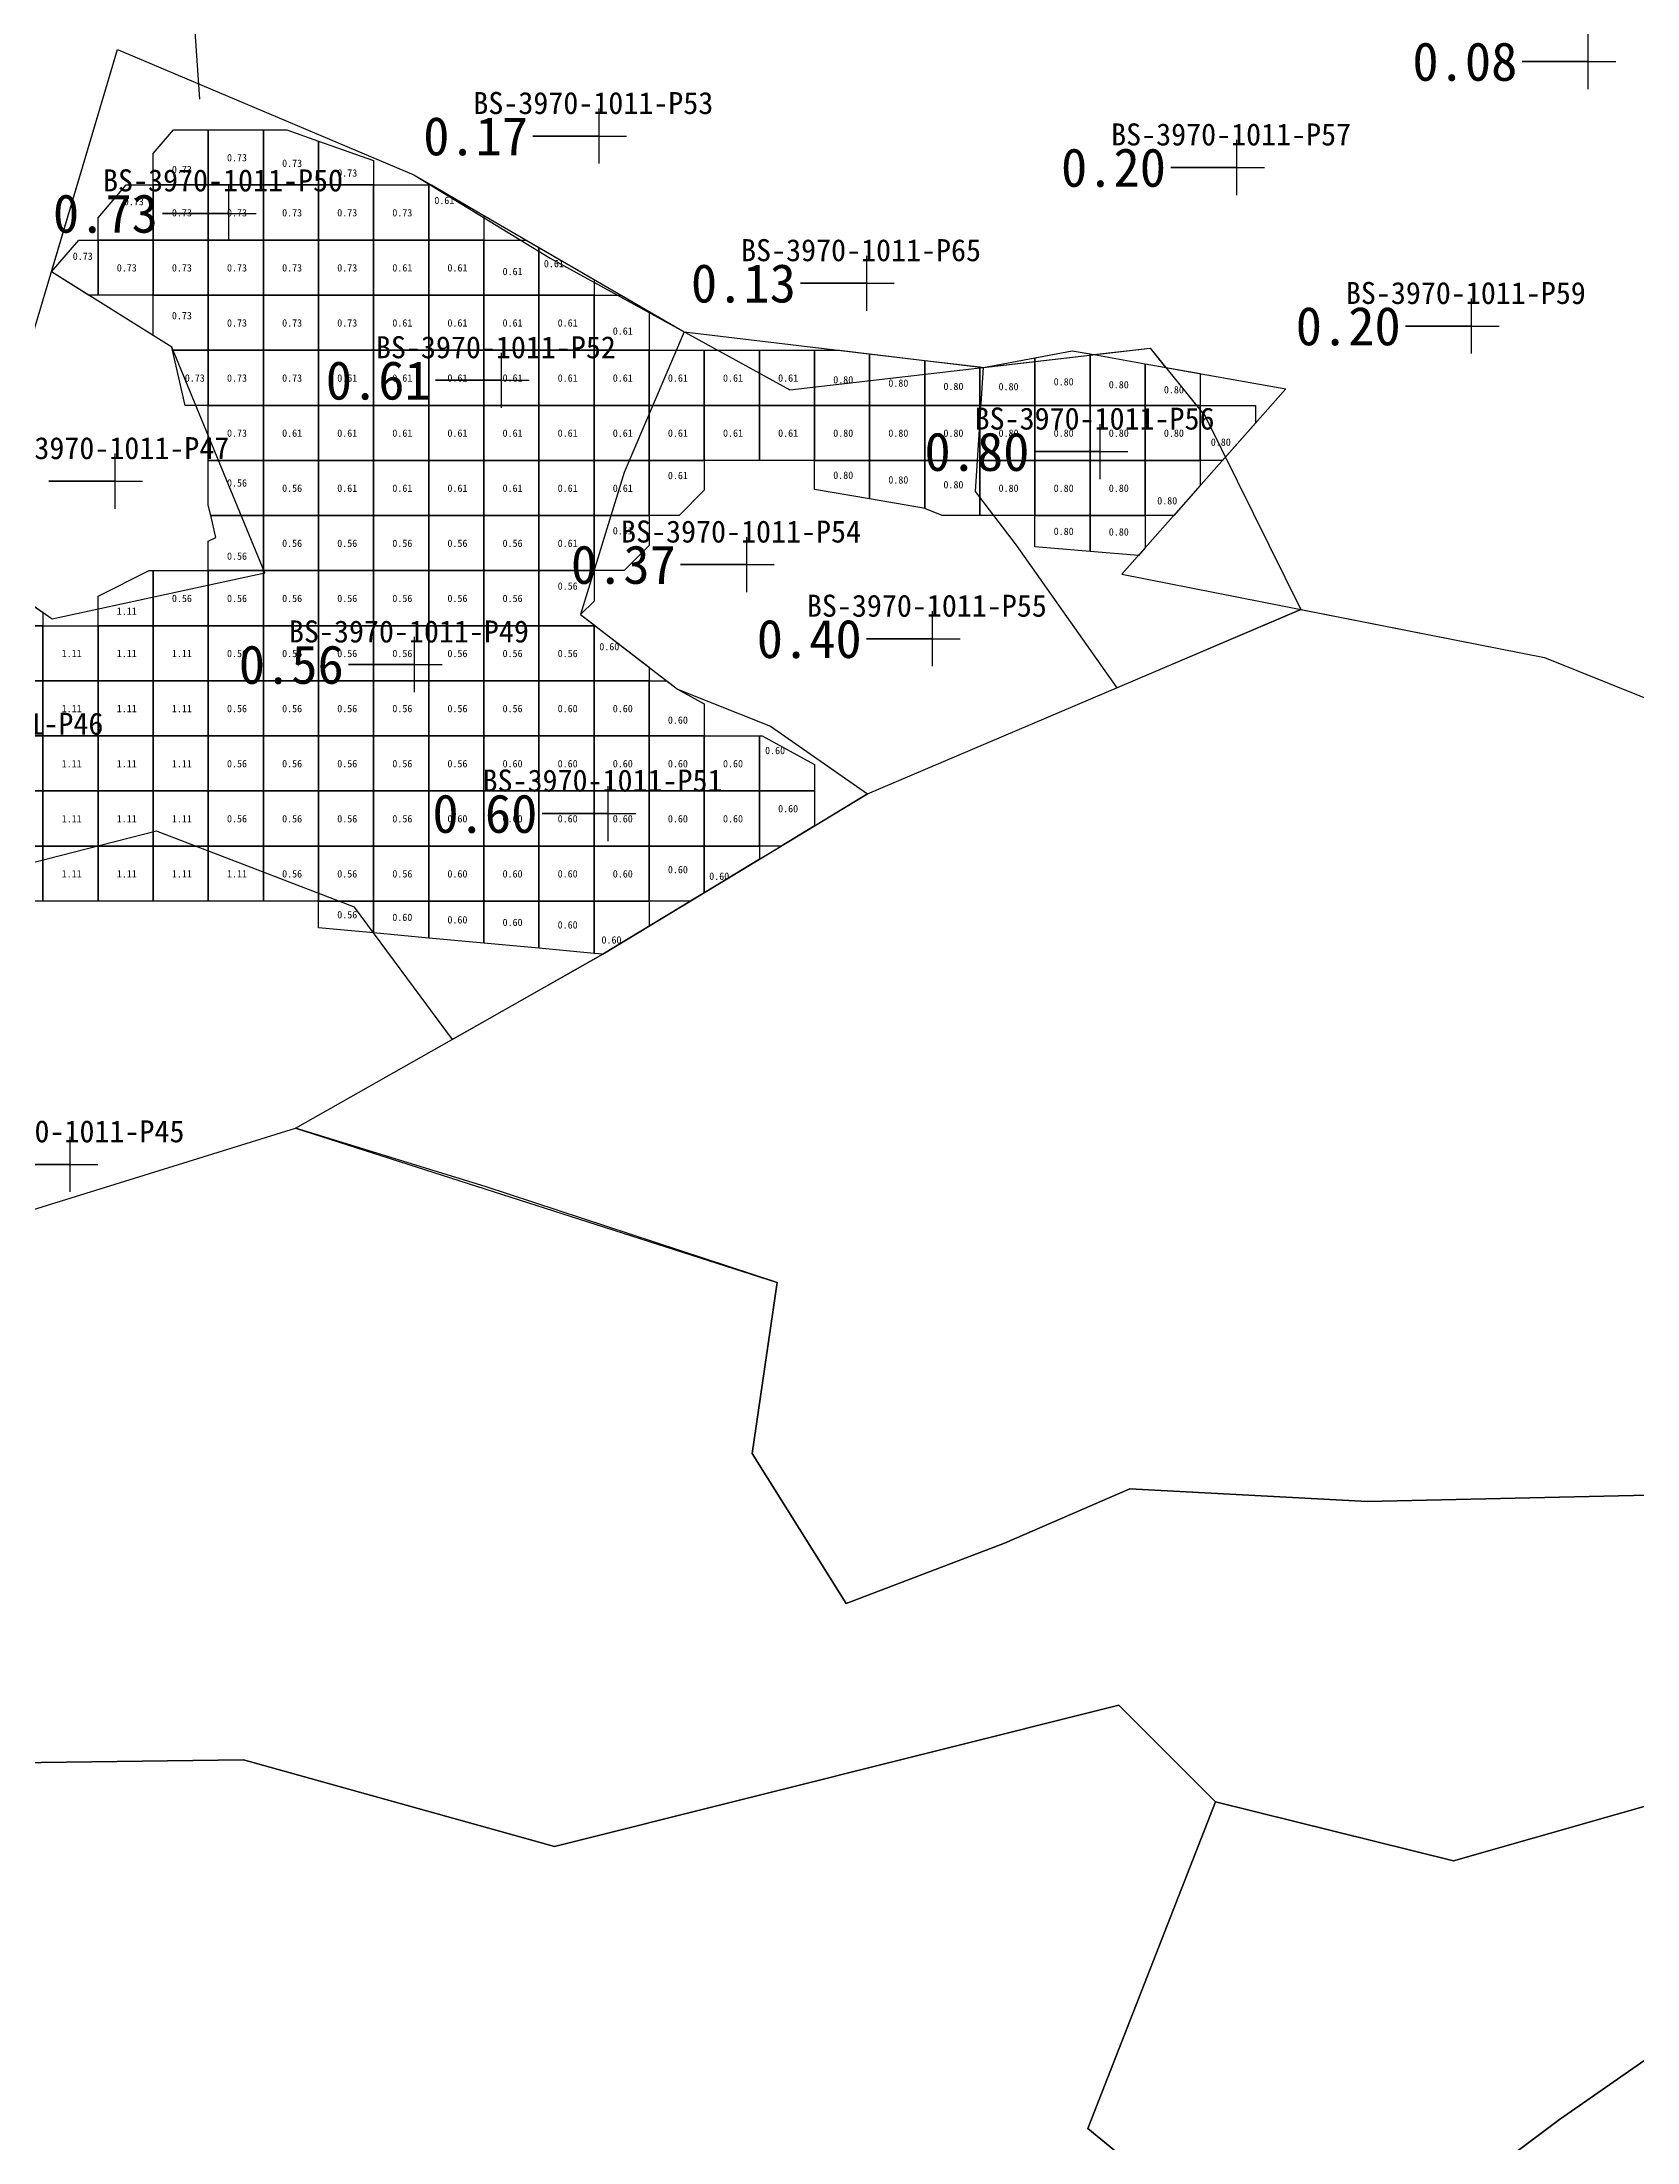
# Model space of a CAD drawing. Header units: metres. Extents: x 469759 to 470079, y 4349683 to 4349873.
# Drawn here: x 469832.7 to 469861.64, y 4349759.47 to 4349797.59 of the extents above; entities that cross this region are included whole.
import ezdxf

# ---------------------------------------------------------------- set-up
doc = ezdxf.new("R2010")
doc.units = ezdxf.units.M
for name, color, linetype in [('0.500-1.000', 4, 'Continuous'), ('1.000-1.500', 5, 'Continuous'), ('点', 7, 'Continuous'), ('爆区方格网', 7, 'Continuous'), ('综合图_历史矿块', 7, 'Continuous'), ('钻孔', 7, 'Continuous')]:
    doc.layers.add(name, color=color, linetype=linetype)
doc.styles.add('CN_TTF', font='simsunb.ttf')

msp = doc.modelspace()

# ---------------------------------------------------------------- linework, layer by layer
at = {"color": 7}
msp.add_line((469835.568, 4349796.553), (469834.024, 4349819.087), dxfattribs=at)
at = {"layer": '0.500-1.000', "color": 4, "lineweight": 30}
msp.add_lwpolyline([(469832.169, 4349791.043), (469834.07, 4349797.454), (469839.447, 4349795.183), (469839.45, 4349795.182), (469844.355, 4349792.332), (469849.785, 4349791.685), (469851.394, 4349791.987), (469851.786, 4349791.917), (469852.808, 4349792.036), (469853.092, 4349791.685), (469855.273, 4349791.296), (469852.298, 4349787.934), (469859.965, 4349786.419), (469865.187, 4349784.317), (469869.485, 4349784.222), (469872.956, 4349784.858), (469874.58, 4349781.706), (469870.408, 4349779.03), (469874.262, 4349774.922), (469876.69, 4349772.16), (469871.78, 4349768.615), (469885.683, 4349759.656)], dxfattribs=at)
at = {"layer": '1.000-1.500', "color": 5, "lineweight": 30}
msp.add_lwpolyline([(469832.169, 4349791.043), (469834.07, 4349797.454), (469839.45, 4349795.182), (469841.926, 4349793.667), (469846.275, 4349791.277), (469852.808, 4349792.036), (469853.806, 4349790.8), (469855.547, 4349787.292), (469859.965, 4349786.419), (469865.187, 4349784.317), (469869.485, 4349784.222), (469872.956, 4349784.858), (469874.58, 4349781.706), (469870.408, 4349779.03), (469874.262, 4349774.922), (469876.69, 4349772.16), (469871.78, 4349768.615), (469885.683, 4349759.656)], dxfattribs=at)
at = {"layer": '点', "color": 138, "true_color": 0x004c4c}
for p, q in [((469860.759, 4349796.738), (469860.759, 4349797.738)), ((469860.259, 4349797.238), (469861.259, 4349797.238)), ((469842.81, 4349795.384), (469842.81, 4349796.384)), ((469842.31, 4349795.884), (469843.31, 4349795.884)), ((469854.383, 4349794.814), (469854.383, 4349795.814)), ((469853.883, 4349795.314), (469854.883, 4349795.314)), ((469836.091, 4349793.98), (469836.091, 4349794.98)), ((469835.591, 4349794.48), (469836.591, 4349794.48)), ((469847.668, 4349792.713), (469847.668, 4349793.713)), ((469847.168, 4349793.213), (469848.168, 4349793.213)), ((469858.642, 4349791.936), (469858.642, 4349792.936)), ((469858.142, 4349792.436), (469859.142, 4349792.436)), ((469841.042, 4349790.951), (469841.042, 4349791.951)), ((469840.542, 4349791.451), (469841.542, 4349791.451)), ((469851.905, 4349789.656), (469851.905, 4349790.656)), ((469834.028, 4349789.12), (469834.028, 4349790.12)), ((469851.405, 4349790.156), (469852.405, 4349790.156)), ((469833.528, 4349789.62), (469834.528, 4349789.62)), ((469845.49, 4349787.606), (469845.49, 4349788.606)), ((469844.99, 4349788.106), (469845.99, 4349788.106)), ((469848.862, 4349786.259), (469848.862, 4349787.259)), ((469839.464, 4349785.792), (469839.464, 4349786.792)), ((469848.362, 4349786.759), (469849.362, 4349786.759)), ((469838.964, 4349786.292), (469839.964, 4349786.292)), ((469842.977, 4349783.086), (469842.977, 4349784.086)), ((469842.477, 4349783.586), (469843.477, 4349783.586)), ((469833.214, 4349776.719), (469833.214, 4349777.719)), ((469832.714, 4349777.219), (469833.714, 4349777.219))]:
    msp.add_line(p, q, dxfattribs=at)
at = {"layer": '爆区方格网', "color": 4}
for points in [[(469835.72, 4349795.996), (469835.72, 4349794.996), (469834.72, 4349794.996), (469834.72, 4349795.565), (469835.09, 4349795.996), (469835.72, 4349795.996)], [(469835.72, 4349794.996), (469835.72, 4349795.996), (469836.72, 4349795.996), (469836.72, 4349794.996), (469835.72, 4349794.996)], [(469837.72, 4349794.996), (469836.72, 4349794.996), (469836.72, 4349795.996), (469837.145, 4349795.996), (469837.72, 4349795.793), (469837.72, 4349794.996)], [(469838.72, 4349794.996), (469837.72, 4349794.996), (469837.72, 4349795.793), (469838.72, 4349795.44), (469838.72, 4349794.996)], [(469834.72, 4349794.996), (469834.72, 4349793.996), (469833.72, 4349793.996), (469833.72, 4349794.402), (469834.23, 4349794.996), (469834.72, 4349794.996)], [(469834.72, 4349793.996), (469834.72, 4349794.996), (469835.72, 4349794.996), (469835.72, 4349793.996), (469834.72, 4349793.996)], [(469835.72, 4349793.996), (469835.72, 4349794.996), (469836.72, 4349794.996), (469836.72, 4349793.996), (469835.72, 4349793.996)], [(469836.72, 4349793.996), (469836.72, 4349794.996), (469837.72, 4349794.996), (469837.72, 4349793.996), (469836.72, 4349793.996)], [(469837.72, 4349793.996), (469837.72, 4349794.996), (469838.72, 4349794.996), (469838.72, 4349793.996), (469837.72, 4349793.996)], [(469838.72, 4349793.996), (469838.72, 4349794.996), (469839.72, 4349794.996), (469839.72, 4349793.996), (469838.72, 4349793.996)], [(469840.72, 4349793.996), (469839.72, 4349793.996), (469839.72, 4349794.996), (469839.77, 4349794.996), (469840.72, 4349794.444), (469840.72, 4349793.996)], [(469833.72, 4349793.996), (469833.72, 4349792.996), (469833.546, 4349792.996), (469832.873, 4349793.417), (469833.371, 4349793.996), (469833.72, 4349793.996)], [(469833.72, 4349792.996), (469833.72, 4349793.996), (469834.72, 4349793.996), (469834.72, 4349792.996), (469833.72, 4349792.996)], [(469834.72, 4349792.996), (469834.72, 4349793.996), (469835.72, 4349793.996), (469835.72, 4349792.996), (469834.72, 4349792.996)], [(469835.72, 4349792.996), (469835.72, 4349793.996), (469836.72, 4349793.996), (469836.72, 4349792.996), (469835.72, 4349792.996)], [(469836.72, 4349792.996), (469836.72, 4349793.996), (469837.72, 4349793.996), (469837.72, 4349792.996), (469836.72, 4349792.996)], [(469837.72, 4349792.996), (469837.72, 4349793.996), (469838.72, 4349793.996), (469838.72, 4349792.996), (469837.72, 4349792.996)], [(469838.72, 4349792.996), (469838.72, 4349793.996), (469839.72, 4349793.996), (469839.72, 4349792.996), (469838.72, 4349792.996)], [(469839.72, 4349792.996), (469839.72, 4349793.996), (469840.72, 4349793.996), (469840.72, 4349792.996), (469839.72, 4349792.996)], [(469841.72, 4349792.996), (469840.72, 4349792.996), (469840.72, 4349793.996), (469841.491, 4349793.996), (469841.72, 4349793.863), (469841.72, 4349792.996)], [(469842.72, 4349792.996), (469841.72, 4349792.996), (469841.72, 4349793.863), (469842.72, 4349793.282), (469842.72, 4349792.996)], [(469834.72, 4349792.996), (469835.72, 4349792.996), (469835.72, 4349791.996), (469835.072, 4349791.996), (469835.06, 4349792.05), (469834.72, 4349792.263), (469834.72, 4349792.996)], [(469835.72, 4349791.996), (469835.72, 4349792.996), (469836.72, 4349792.996), (469836.72, 4349791.996), (469835.72, 4349791.996)], [(469836.72, 4349791.996), (469836.72, 4349792.996), (469837.72, 4349792.996), (469837.72, 4349791.996), (469836.72, 4349791.996)], [(469837.72, 4349791.996), (469837.72, 4349792.996), (469838.72, 4349792.996), (469838.72, 4349791.996), (469837.72, 4349791.996)], [(469838.72, 4349791.996), (469838.72, 4349792.996), (469839.72, 4349792.996), (469839.72, 4349791.996), (469838.72, 4349791.996)], [(469839.72, 4349791.996), (469839.72, 4349792.996), (469840.72, 4349792.996), (469840.72, 4349791.996), (469839.72, 4349791.996)], [(469840.72, 4349791.996), (469840.72, 4349792.996), (469841.72, 4349792.996), (469841.72, 4349791.996), (469840.72, 4349791.996)], [(469841.72, 4349791.996), (469841.72, 4349792.996), (469842.72, 4349792.996), (469842.72, 4349791.996), (469841.72, 4349791.996)], [(469843.72, 4349791.996), (469842.72, 4349791.996), (469842.72, 4349792.996), (469843.212, 4349792.996), (469843.72, 4349792.701), (469843.72, 4349791.996)], [(469835.72, 4349791.996), (469835.72, 4349790.996), (469835.303, 4349790.996), (469835.072, 4349791.996), (469835.72, 4349791.996)], [(469835.72, 4349790.996), (469835.72, 4349791.996), (469836.72, 4349791.996), (469836.72, 4349790.996), (469835.72, 4349790.996)], [(469836.72, 4349790.996), (469836.72, 4349791.996), (469837.72, 4349791.996), (469837.72, 4349790.996), (469836.72, 4349790.996)], [(469837.72, 4349790.996), (469837.72, 4349791.996), (469838.72, 4349791.996), (469838.72, 4349790.996), (469837.72, 4349790.996)], [(469838.72, 4349790.996), (469838.72, 4349791.996), (469839.72, 4349791.996), (469839.72, 4349790.996), (469838.72, 4349790.996)], [(469839.72, 4349790.996), (469839.72, 4349791.996), (469840.72, 4349791.996), (469840.72, 4349790.996), (469839.72, 4349790.996)], [(469840.72, 4349790.996), (469840.72, 4349791.996), (469841.72, 4349791.996), (469841.72, 4349790.996), (469840.72, 4349790.996)], [(469841.72, 4349790.996), (469841.72, 4349791.996), (469842.72, 4349791.996), (469842.72, 4349790.996), (469841.72, 4349790.996)], [(469842.72, 4349790.996), (469842.72, 4349791.996), (469843.72, 4349791.996), (469843.72, 4349790.996), (469842.72, 4349790.996)], [(469843.72, 4349790.996), (469843.72, 4349791.996), (469844.72, 4349791.996), (469844.72, 4349790.996), (469843.72, 4349790.996)], [(469844.72, 4349790.996), (469844.72, 4349791.996), (469845.72, 4349791.996), (469845.72, 4349790.996), (469844.72, 4349790.996)], [(469845.72, 4349790.996), (469845.72, 4349791.996), (469846.72, 4349791.996), (469846.72, 4349790.996), (469845.72, 4349790.996)], [(469847.72, 4349790.996), (469846.72, 4349790.996), (469846.72, 4349791.996), (469847.173, 4349791.996), (469847.72, 4349791.931), (469847.72, 4349790.996)], [(469851.72, 4349790.996), (469850.72, 4349790.996), (469850.72, 4349791.86), (469851.394, 4349791.987), (469851.72, 4349791.929), (469851.72, 4349790.996)], [(469848.72, 4349790.996), (469847.72, 4349790.996), (469847.72, 4349791.931), (469848.72, 4349791.812), (469848.72, 4349790.996)], [(469849.72, 4349790.996), (469848.72, 4349790.996), (469848.72, 4349791.812), (469849.72, 4349791.693), (469849.72, 4349790.996)], [(469850.72, 4349790.996), (469849.72, 4349790.996), (469849.72, 4349791.693), (469849.787, 4349791.685), (469850.72, 4349791.86), (469850.72, 4349790.996)], [(469852.72, 4349790.996), (469851.72, 4349790.996), (469851.72, 4349791.929), (469852.72, 4349791.751), (469852.72, 4349790.996)], [(469853.72, 4349790.996), (469852.72, 4349790.996), (469852.72, 4349791.751), (469853.72, 4349791.573), (469853.72, 4349790.996)], [(469835.72, 4349789.996), (469835.72, 4349790.996), (469836.72, 4349790.996), (469836.72, 4349789.996), (469835.72, 4349789.996)], [(469836.72, 4349789.996), (469836.72, 4349790.996), (469837.72, 4349790.996), (469837.72, 4349789.996), (469836.72, 4349789.996)], [(469837.72, 4349789.996), (469837.72, 4349790.996), (469838.72, 4349790.996), (469838.72, 4349789.996), (469837.72, 4349789.996)], [(469838.72, 4349789.996), (469838.72, 4349790.996), (469839.72, 4349790.996), (469839.72, 4349789.996), (469838.72, 4349789.996)], [(469839.72, 4349789.996), (469839.72, 4349790.996), (469840.72, 4349790.996), (469840.72, 4349789.996), (469839.72, 4349789.996)], [(469840.72, 4349789.996), (469840.72, 4349790.996), (469841.72, 4349790.996), (469841.72, 4349789.996), (469840.72, 4349789.996)], [(469841.72, 4349789.996), (469841.72, 4349790.996), (469842.72, 4349790.996), (469842.72, 4349789.996), (469841.72, 4349789.996)], [(469842.72, 4349789.996), (469842.72, 4349790.996), (469843.72, 4349790.996), (469843.72, 4349789.996), (469842.72, 4349789.996)], [(469843.72, 4349789.996), (469843.72, 4349790.996), (469844.72, 4349790.996), (469844.72, 4349789.996), (469843.72, 4349789.996)], [(469844.72, 4349789.996), (469844.72, 4349790.996), (469845.72, 4349790.996), (469845.72, 4349789.996), (469844.72, 4349789.996)], [(469845.72, 4349789.996), (469845.72, 4349790.996), (469846.72, 4349790.996), (469846.72, 4349789.996), (469845.72, 4349789.996)], [(469846.72, 4349789.996), (469846.72, 4349790.996), (469847.72, 4349790.996), (469847.72, 4349789.996), (469846.72, 4349789.996)], [(469847.72, 4349789.996), (469847.72, 4349790.996), (469848.72, 4349790.996), (469848.72, 4349789.996), (469847.72, 4349789.996)], [(469848.72, 4349789.996), (469848.72, 4349790.996), (469849.72, 4349790.996), (469849.72, 4349789.996), (469848.72, 4349789.996)], [(469849.72, 4349789.996), (469849.72, 4349790.996), (469850.72, 4349790.996), (469850.72, 4349789.996), (469849.72, 4349789.996)], [(469850.72, 4349789.996), (469850.72, 4349790.996), (469851.72, 4349790.996), (469851.72, 4349789.996), (469850.72, 4349789.996)], [(469851.72, 4349789.996), (469851.72, 4349790.996), (469852.72, 4349790.996), (469852.72, 4349789.996), (469851.72, 4349789.996)], [(469852.72, 4349789.996), (469852.72, 4349790.996), (469853.72, 4349790.996), (469853.72, 4349789.996), (469852.72, 4349789.996)], [(469853.72, 4349789.996), (469853.72, 4349790.996), (469854.72, 4349790.996), (469854.72, 4349790.67), (469854.123, 4349789.996), (469853.72, 4349789.996)], [(469835.72, 4349789.996), (469836.72, 4349789.996), (469836.72, 4349788.996), (469835.764, 4349788.996), (469835.72, 4349789.187), (469835.72, 4349789.996)], [(469836.72, 4349788.996), (469836.72, 4349789.996), (469837.72, 4349789.996), (469837.72, 4349788.996), (469836.72, 4349788.996)], [(469837.72, 4349788.996), (469837.72, 4349789.996), (469838.72, 4349789.996), (469838.72, 4349788.996), (469837.72, 4349788.996)], [(469838.72, 4349788.996), (469838.72, 4349789.996), (469839.72, 4349789.996), (469839.72, 4349788.996), (469838.72, 4349788.996)], [(469839.72, 4349788.996), (469839.72, 4349789.996), (469840.72, 4349789.996), (469840.72, 4349788.996), (469839.72, 4349788.996)], [(469840.72, 4349788.996), (469840.72, 4349789.996), (469841.72, 4349789.996), (469841.72, 4349788.996), (469840.72, 4349788.996)], [(469841.72, 4349788.996), (469841.72, 4349789.996), (469842.72, 4349789.996), (469842.72, 4349788.996), (469841.72, 4349788.996)], [(469842.72, 4349788.996), (469842.72, 4349789.996), (469843.72, 4349789.996), (469843.72, 4349788.996), (469842.72, 4349788.996)], [(469843.72, 4349788.996), (469843.72, 4349789.996), (469844.72, 4349789.996), (469844.72, 4349789.457), (469844.262, 4349788.996), (469843.72, 4349788.996)], [(469846.72, 4349789.996), (469847.72, 4349789.996), (469847.72, 4349789.298), (469846.72, 4349789.468), (469846.72, 4349789.996)], [(469847.72, 4349789.996), (469848.72, 4349789.996), (469848.72, 4349789.123), (469848.698, 4349789.131), (469847.72, 4349789.298), (469847.72, 4349789.996)], [(469848.72, 4349789.996), (469849.72, 4349789.996), (469849.72, 4349788.996), (469849.036, 4349788.996), (469848.72, 4349789.123), (469848.72, 4349789.996)], [(469849.72, 4349788.996), (469849.72, 4349789.996), (469850.72, 4349789.996), (469850.72, 4349788.996), (469849.72, 4349788.996)], [(469850.72, 4349788.996), (469850.72, 4349789.996), (469851.72, 4349789.996), (469851.72, 4349788.996), (469850.72, 4349788.996)], [(469851.72, 4349788.996), (469851.72, 4349789.996), (469852.72, 4349789.996), (469852.72, 4349788.996), (469851.72, 4349788.996)], [(469852.72, 4349788.996), (469852.72, 4349789.996), (469853.72, 4349789.996), (469853.72, 4349789.54), (469853.238, 4349788.996), (469852.72, 4349788.996)], [(469836.72, 4349788.996), (469836.72, 4349787.996), (469835.72, 4349787.996), (469835.72, 4349788.53), (469835.855, 4349788.598), (469835.764, 4349788.996), (469836.72, 4349788.996)], [(469836.72, 4349787.996), (469836.72, 4349788.996), (469837.72, 4349788.996), (469837.72, 4349787.996), (469836.72, 4349787.996)], [(469837.72, 4349787.996), (469837.72, 4349788.996), (469838.72, 4349788.996), (469838.72, 4349787.996), (469837.72, 4349787.996)], [(469838.72, 4349787.996), (469838.72, 4349788.996), (469839.72, 4349788.996), (469839.72, 4349787.996), (469838.72, 4349787.996)], [(469839.72, 4349787.996), (469839.72, 4349788.996), (469840.72, 4349788.996), (469840.72, 4349787.996), (469839.72, 4349787.996)], [(469840.72, 4349787.996), (469840.72, 4349788.996), (469841.72, 4349788.996), (469841.72, 4349787.996), (469840.72, 4349787.996)], [(469841.72, 4349787.996), (469841.72, 4349788.996), (469842.72, 4349788.996), (469842.72, 4349787.996), (469841.72, 4349787.996)], [(469842.72, 4349787.996), (469842.72, 4349788.996), (469843.72, 4349788.996), (469843.72, 4349788.45), (469843.269, 4349787.996), (469842.72, 4349787.996)], [(469850.72, 4349788.996), (469851.72, 4349788.996), (469851.72, 4349788.345), (469850.72, 4349788.429), (469850.72, 4349788.996)], [(469851.72, 4349788.996), (469852.72, 4349788.996), (469852.72, 4349788.411), (469852.597, 4349788.271), (469851.72, 4349788.345), (469851.72, 4349788.996)], [(469832.72, 4349786.996), (469831.72, 4349786.996), (469831.72, 4349787.94), (469832.72, 4349787.236), (469832.72, 4349786.996)], [(469834.72, 4349787.996), (469834.72, 4349786.996), (469833.72, 4349786.996), (469833.72, 4349787.534), (469834.647, 4349787.996), (469834.72, 4349787.996)], [(469834.72, 4349786.996), (469834.72, 4349787.996), (469835.72, 4349787.996), (469835.72, 4349786.996), (469834.72, 4349786.996)], [(469835.72, 4349786.996), (469835.72, 4349787.996), (469836.72, 4349787.996), (469836.72, 4349786.996), (469835.72, 4349786.996)], [(469836.72, 4349786.996), (469836.72, 4349787.996), (469837.72, 4349787.996), (469837.72, 4349786.996), (469836.72, 4349786.996)], [(469837.72, 4349786.996), (469837.72, 4349787.996), (469838.72, 4349787.996), (469838.72, 4349786.996), (469837.72, 4349786.996)], [(469838.72, 4349786.996), (469838.72, 4349787.996), (469839.72, 4349787.996), (469839.72, 4349786.996), (469838.72, 4349786.996)], [(469839.72, 4349786.996), (469839.72, 4349787.996), (469840.72, 4349787.996), (469840.72, 4349786.996), (469839.72, 4349786.996)], [(469840.72, 4349786.996), (469840.72, 4349787.996), (469841.72, 4349787.996), (469841.72, 4349786.996), (469840.72, 4349786.996)], [(469842.72, 4349786.996), (469841.72, 4349786.996), (469841.72, 4349787.996), (469842.72, 4349787.996), (469842.72, 4349787.444), (469842.477, 4349787.199), (469842.72, 4349787.012), (469842.72, 4349786.996)], [(469831.72, 4349785.996), (469831.72, 4349786.996), (469832.72, 4349786.996), (469832.72, 4349785.996), (469831.72, 4349785.996)], [(469832.72, 4349785.996), (469832.72, 4349786.996), (469833.72, 4349786.996), (469833.72, 4349785.996), (469832.72, 4349785.996)], [(469833.72, 4349785.996), (469833.72, 4349786.996), (469834.72, 4349786.996), (469834.72, 4349785.996), (469833.72, 4349785.996)], [(469834.72, 4349785.996), (469834.72, 4349786.996), (469835.72, 4349786.996), (469835.72, 4349785.996), (469834.72, 4349785.996)], [(469835.72, 4349785.996), (469835.72, 4349786.996), (469836.72, 4349786.996), (469836.72, 4349785.996), (469835.72, 4349785.996)], [(469836.72, 4349785.996), (469836.72, 4349786.996), (469837.72, 4349786.996), (469837.72, 4349785.996), (469836.72, 4349785.996)], [(469837.72, 4349785.996), (469837.72, 4349786.996), (469838.72, 4349786.996), (469838.72, 4349785.996), (469837.72, 4349785.996)], [(469838.72, 4349785.996), (469838.72, 4349786.996), (469839.72, 4349786.996), (469839.72, 4349785.996), (469838.72, 4349785.996)], [(469839.72, 4349785.996), (469839.72, 4349786.996), (469840.72, 4349786.996), (469840.72, 4349785.996), (469839.72, 4349785.996)], [(469840.72, 4349785.996), (469840.72, 4349786.996), (469841.72, 4349786.996), (469841.72, 4349785.996), (469840.72, 4349785.996)], [(469841.72, 4349785.996), (469841.72, 4349786.996), (469842.72, 4349786.996), (469842.72, 4349785.996), (469841.72, 4349785.996)], [(469843.72, 4349785.996), (469842.72, 4349785.996), (469842.72, 4349786.996), (469842.741, 4349786.996), (469843.72, 4349786.242), (469843.72, 4349785.996)], [(469831.72, 4349784.996), (469831.72, 4349785.996), (469832.72, 4349785.996), (469832.72, 4349784.996), (469831.72, 4349784.996)], [(469832.72, 4349784.996), (469832.72, 4349785.996), (469833.72, 4349785.996), (469833.72, 4349784.996), (469832.72, 4349784.996)], [(469833.72, 4349784.996), (469833.72, 4349785.996), (469834.72, 4349785.996), (469834.72, 4349784.996), (469833.72, 4349784.996)], [(469834.72, 4349784.996), (469834.72, 4349785.996), (469835.72, 4349785.996), (469835.72, 4349784.996), (469834.72, 4349784.996)], [(469835.72, 4349784.996), (469835.72, 4349785.996), (469836.72, 4349785.996), (469836.72, 4349784.996), (469835.72, 4349784.996)], [(469836.72, 4349784.996), (469836.72, 4349785.996), (469837.72, 4349785.996), (469837.72, 4349784.996), (469836.72, 4349784.996)], [(469837.72, 4349784.996), (469837.72, 4349785.996), (469838.72, 4349785.996), (469838.72, 4349784.996), (469837.72, 4349784.996)], [(469838.72, 4349784.996), (469838.72, 4349785.996), (469839.72, 4349785.996), (469839.72, 4349784.996), (469838.72, 4349784.996)], [(469839.72, 4349784.996), (469839.72, 4349785.996), (469840.72, 4349785.996), (469840.72, 4349784.996), (469839.72, 4349784.996)], [(469840.72, 4349784.996), (469840.72, 4349785.996), (469841.72, 4349785.996), (469841.72, 4349784.996), (469840.72, 4349784.996)], [(469841.72, 4349784.996), (469841.72, 4349785.996), (469842.72, 4349785.996), (469842.72, 4349784.996), (469841.72, 4349784.996)], [(469842.72, 4349784.996), (469842.72, 4349785.996), (469843.72, 4349785.996), (469843.72, 4349784.996), (469842.72, 4349784.996)], [(469844.72, 4349784.996), (469843.72, 4349784.996), (469843.72, 4349785.996), (469844.039, 4349785.996), (469844.233, 4349785.846), (469844.72, 4349785.578), (469844.72, 4349784.996)], [(469831.72, 4349783.996), (469831.72, 4349784.996), (469832.72, 4349784.996), (469832.72, 4349783.996), (469831.72, 4349783.996)], [(469832.72, 4349783.996), (469832.72, 4349784.996), (469833.72, 4349784.996), (469833.72, 4349783.996), (469832.72, 4349783.996)], [(469833.72, 4349783.996), (469833.72, 4349784.996), (469834.72, 4349784.996), (469834.72, 4349783.996), (469833.72, 4349783.996)], [(469834.72, 4349783.996), (469834.72, 4349784.996), (469835.72, 4349784.996), (469835.72, 4349783.996), (469834.72, 4349783.996)], [(469835.72, 4349783.996), (469835.72, 4349784.996), (469836.72, 4349784.996), (469836.72, 4349783.996), (469835.72, 4349783.996)], [(469836.72, 4349783.996), (469836.72, 4349784.996), (469837.72, 4349784.996), (469837.72, 4349783.996), (469836.72, 4349783.996)], [(469837.72, 4349783.996), (469837.72, 4349784.996), (469838.72, 4349784.996), (469838.72, 4349783.996), (469837.72, 4349783.996)], [(469838.72, 4349783.996), (469838.72, 4349784.996), (469839.72, 4349784.996), (469839.72, 4349783.996), (469838.72, 4349783.996)], [(469839.72, 4349783.996), (469839.72, 4349784.996), (469840.72, 4349784.996), (469840.72, 4349783.996), (469839.72, 4349783.996)], [(469840.72, 4349783.996), (469840.72, 4349784.996), (469841.72, 4349784.996), (469841.72, 4349783.996), (469840.72, 4349783.996)], [(469841.72, 4349783.996), (469841.72, 4349784.996), (469842.72, 4349784.996), (469842.72, 4349783.996), (469841.72, 4349783.996)], [(469842.72, 4349783.996), (469842.72, 4349784.996), (469843.72, 4349784.996), (469843.72, 4349783.996), (469842.72, 4349783.996)], [(469843.72, 4349783.996), (469843.72, 4349784.996), (469844.72, 4349784.996), (469844.72, 4349783.996), (469843.72, 4349783.996)], [(469844.72, 4349783.996), (469844.72, 4349784.996), (469845.72, 4349784.996), (469845.72, 4349783.996), (469844.72, 4349783.996)], [(469846.72, 4349783.996), (469845.72, 4349783.996), (469845.72, 4349784.996), (469845.773, 4349784.996), (469846.72, 4349784.474), (469846.72, 4349783.996)], [(469831.72, 4349782.996), (469831.72, 4349783.996), (469832.72, 4349783.996), (469832.72, 4349782.996), (469831.72, 4349782.996)], [(469832.72, 4349782.996), (469832.72, 4349783.996), (469833.72, 4349783.996), (469833.72, 4349782.996), (469832.72, 4349782.996)], [(469833.72, 4349782.996), (469833.72, 4349783.996), (469834.72, 4349783.996), (469834.72, 4349782.996), (469833.72, 4349782.996)], [(469834.72, 4349782.996), (469834.72, 4349783.996), (469835.72, 4349783.996), (469835.72, 4349782.996), (469834.72, 4349782.996)], [(469835.72, 4349782.996), (469835.72, 4349783.996), (469836.72, 4349783.996), (469836.72, 4349782.996), (469835.72, 4349782.996)], [(469836.72, 4349782.996), (469836.72, 4349783.996), (469837.72, 4349783.996), (469837.72, 4349782.996), (469836.72, 4349782.996)], [(469837.72, 4349782.996), (469837.72, 4349783.996), (469838.72, 4349783.996), (469838.72, 4349782.996), (469837.72, 4349782.996)], [(469838.72, 4349782.996), (469838.72, 4349783.996), (469839.72, 4349783.996), (469839.72, 4349782.996), (469838.72, 4349782.996)], [(469839.72, 4349782.996), (469839.72, 4349783.996), (469840.72, 4349783.996), (469840.72, 4349782.996), (469839.72, 4349782.996)], [(469840.72, 4349782.996), (469840.72, 4349783.996), (469841.72, 4349783.996), (469841.72, 4349782.996), (469840.72, 4349782.996)], [(469841.72, 4349782.996), (469841.72, 4349783.996), (469842.72, 4349783.996), (469842.72, 4349782.996), (469841.72, 4349782.996)], [(469842.72, 4349782.996), (469842.72, 4349783.996), (469843.72, 4349783.996), (469843.72, 4349782.996), (469842.72, 4349782.996)], [(469843.72, 4349782.996), (469843.72, 4349783.996), (469844.72, 4349783.996), (469844.72, 4349782.996), (469843.72, 4349782.996)], [(469844.72, 4349782.996), (469844.72, 4349783.996), (469845.72, 4349783.996), (469845.72, 4349782.996), (469844.72, 4349782.996)], [(469845.72, 4349782.996), (469845.72, 4349783.996), (469846.72, 4349783.996), (469846.72, 4349783.361), (469846.117, 4349782.996), (469845.72, 4349782.996)], [(469831.72, 4349782.996), (469832.72, 4349782.996), (469832.72, 4349781.996), (469832.477, 4349781.996), (469831.72, 4349782.066), (469831.72, 4349782.996)], [(469832.72, 4349781.996), (469832.72, 4349782.996), (469833.72, 4349782.996), (469833.72, 4349781.996), (469832.72, 4349781.996)], [(469833.72, 4349781.996), (469833.72, 4349782.996), (469834.72, 4349782.996), (469834.72, 4349781.996), (469833.72, 4349781.996)], [(469834.72, 4349781.996), (469834.72, 4349782.996), (469835.72, 4349782.996), (469835.72, 4349781.996), (469834.72, 4349781.996)], [(469835.72, 4349781.996), (469835.72, 4349782.996), (469836.72, 4349782.996), (469836.72, 4349781.996), (469835.72, 4349781.996)], [(469836.72, 4349781.996), (469836.72, 4349782.996), (469837.72, 4349782.996), (469837.72, 4349781.996), (469836.72, 4349781.996)], [(469837.72, 4349781.996), (469837.72, 4349782.996), (469838.72, 4349782.996), (469838.72, 4349781.996), (469837.72, 4349781.996)], [(469838.72, 4349781.996), (469838.72, 4349782.996), (469839.72, 4349782.996), (469839.72, 4349781.996), (469838.72, 4349781.996)], [(469839.72, 4349781.996), (469839.72, 4349782.996), (469840.72, 4349782.996), (469840.72, 4349781.996), (469839.72, 4349781.996)], [(469840.72, 4349781.996), (469840.72, 4349782.996), (469841.72, 4349782.996), (469841.72, 4349781.996), (469840.72, 4349781.996)], [(469841.72, 4349781.996), (469841.72, 4349782.996), (469842.72, 4349782.996), (469842.72, 4349781.996), (469841.72, 4349781.996)], [(469842.72, 4349781.996), (469842.72, 4349782.996), (469843.72, 4349782.996), (469843.72, 4349781.996), (469842.72, 4349781.996)], [(469843.72, 4349781.996), (469843.72, 4349782.996), (469844.72, 4349782.996), (469844.72, 4349782.15), (469844.466, 4349781.996), (469843.72, 4349781.996)], [(469844.72, 4349782.996), (469845.72, 4349782.996), (469845.72, 4349782.756), (469844.72, 4349782.15), (469844.72, 4349782.996)], [(469837.72, 4349781.996), (469838.72, 4349781.996), (469838.72, 4349781.419), (469837.72, 4349781.511), (469837.72, 4349781.996)], [(469838.72, 4349781.996), (469839.72, 4349781.996), (469839.72, 4349781.326), (469838.72, 4349781.419), (469838.72, 4349781.996)], [(469839.72, 4349781.996), (469840.72, 4349781.996), (469840.72, 4349781.234), (469839.72, 4349781.326), (469839.72, 4349781.996)], [(469840.72, 4349781.996), (469841.72, 4349781.996), (469841.72, 4349781.141), (469840.72, 4349781.234), (469840.72, 4349781.996)], [(469841.72, 4349781.996), (469842.72, 4349781.996), (469842.72, 4349781.049), (469841.72, 4349781.141), (469841.72, 4349781.996)], [(469842.72, 4349781.996), (469843.72, 4349781.996), (469843.72, 4349781.544), (469842.878, 4349781.034), (469842.72, 4349781.049), (469842.72, 4349781.996)]]:
    msp.add_lwpolyline(points, close=True, dxfattribs=at)
at = {"layer": '综合图_历史矿块', "color": 9}
for points in [[(469830.688, 4349788.666), (469832.886, 4349787.119), (469836.746, 4349787.956), (469835.06, 4349792.05), (469832.873, 4349793.417), (469834.07, 4349797.454), (469839.45, 4349795.182), (469841.926, 4349793.667), (469844.355, 4349792.332), (469843.266, 4349789.779), (469842.477, 4349787.199), (469844.233, 4349785.846), (469845.919, 4349785.172), (469847.681, 4349783.943), (469846.209, 4349783.052), (469845.209, 4349782.446), (469842.878, 4349781.034), (469840.149, 4349779.488), (469838.373, 4349781.886), (469834.782, 4349783.265), (469830.523, 4349782.177)], [(469855.658, 4349756.452), (469860.241, 4349759.881), (469868.362, 4349765.532), (469871.556, 4349768.128), (469874.451, 4349766.853), (469875.821, 4349766.011), (469879.061, 4349763.923), (469875.09, 4349761.071), (469872.785, 4349763.564), (469870.761, 4349763.128), (469867.863, 4349760.713), (469870.09, 4349758.577)], [(469832.229, 4349766.357), (469836.359, 4349766.411), (469842.005, 4349764.839), (469852.242, 4349767.401), (469853.994, 4349765.649), (469851.682, 4349759.72), (469855.658, 4349756.452), (469848.28, 4349752.862), (469842.228, 4349744.294), (469837.582, 4349745.099), (469833.358, 4349750.622), (469831.831, 4349753.068)]]:
    msp.add_lwpolyline(points, dxfattribs=at)
for points in [[(469852.209, 4349785.871), (469850.384, 4349788.458), (469849.641, 4349789.433), (469849.787, 4349791.685), (469852.808, 4349792.036), (469853.806, 4349790.8), (469855.547, 4349787.292), (469852.209, 4349785.871)], [(469837.3, 4349777.874), (469842.878, 4349781.034), (469847.681, 4349783.943), (469855.547, 4349787.292), (469859.965, 4349786.419), (469865.187, 4349784.317), (469869.485, 4349784.222), (469872.956, 4349784.858), (469874.58, 4349781.706), (469870.408, 4349779.03), (469874.262, 4349774.922), (469876.69, 4349772.16), (469874.272, 4349770.414), (469866.414, 4349769.254), (469861.845, 4349771.213), (469856.754, 4349771.099), (469852.439, 4349771.326), (469850.168, 4349770.343), (469847.292, 4349769.245), (469845.59, 4349771.971), (469846.044, 4349775.075), (469840.744, 4349776.814), (469837.3, 4349777.874)], [(469817.208, 4349769.309), (469828.454, 4349775.127), (469837.3, 4349777.874), (469846.044, 4349775.075), (469845.59, 4349771.971), (469847.292, 4349769.245), (469850.168, 4349770.343), (469852.439, 4349771.326), (469856.754, 4349771.099), (469861.845, 4349771.213), (469866.414, 4349769.254), (469864.214, 4349766.26), (469858.315, 4349764.574), (469853.994, 4349765.649), (469852.242, 4349767.401), (469842.005, 4349764.839), (469836.359, 4349766.411), (469832.229, 4349766.357), (469826.099, 4349763.33), (469820.476, 4349762.487), (469821.961, 4349767.803), (469817.208, 4349769.309)], [(469851.682, 4349759.72), (469853.994, 4349765.649), (469858.315, 4349764.574), (469864.214, 4349766.26), (469866.414, 4349769.254), (469869.209, 4349769.667), (469871.209, 4349769.962), (469871.556, 4349768.128), (469868.362, 4349765.532), (469860.241, 4349759.881), (469855.658, 4349756.452), (469851.682, 4349759.72)]]:
    msp.add_lwpolyline(points, close=True, dxfattribs=at)
at = {"layer": '钻孔', "color": 8, "lineweight": 35}
for p, q in [((469860.759, 4349797.238), (469859.559, 4349797.238)), ((469842.81, 4349795.884), (469841.61, 4349795.884)), ((469854.383, 4349795.314), (469853.183, 4349795.314)), ((469847.668, 4349793.213), (469846.468, 4349793.213)), ((469858.642, 4349792.436), (469857.442, 4349792.436)), ((469834.028, 4349789.62), (469832.828, 4349789.62)), ((469845.49, 4349788.106), (469844.29, 4349788.106)), ((469848.862, 4349786.759), (469847.662, 4349786.759)), ((469833.214, 4349777.219), (469832.014, 4349777.219))]:
    msp.add_line(p, q, dxfattribs=at)
at = {"layer": '钻孔', "color": 4, "lineweight": 35}
for p, q in [((469836.091, 4349794.48), (469834.891, 4349794.48)), ((469841.042, 4349791.451), (469839.842, 4349791.451)), ((469851.905, 4349790.156), (469850.705, 4349790.156)), ((469839.464, 4349786.292), (469838.264, 4349786.292)), ((469842.977, 4349783.586), (469841.777, 4349783.586))]:
    msp.add_line(p, q, dxfattribs=at)

# ---------------------------------------------------------------- texts
at = {"color": 4, "style": 'CN_TTF'}
for s, p in [('0.73', (469836.06, 4349795.426)), ('0.73', (469837.06, 4349795.325)), ('0.73', (469835.06, 4349795.211)), ('0.73', (469838.06, 4349795.148)), ('0.73', (469834.187, 4349794.629)), ('0.61', (469839.822, 4349794.65)), ('0.73', (469835.06, 4349794.426)), ('0.73', (469836.06, 4349794.426)), ('0.73', (469837.06, 4349794.426)), ('0.73', (469838.06, 4349794.426)), ('0.73', (469839.06, 4349794.426)), ('0.73', (469833.261, 4349793.637)), ('0.73', (469834.06, 4349793.426)), ('0.73', (469835.06, 4349793.426)), ('0.73', (469836.06, 4349793.426)), ('0.73', (469837.06, 4349793.426)), ('0.73', (469838.06, 4349793.426)), ('0.61', (469839.06, 4349793.426)), ('0.61', (469840.06, 4349793.426)), ('0.61', (469841.06, 4349793.36)), ('0.61', (469841.81, 4349793.503)), ('0.73', (469835.06, 4349792.559)), ('0.73', (469836.06, 4349792.426)), ('0.73', (469837.06, 4349792.426)), ('0.73', (469838.06, 4349792.426)), ('0.61', (469839.06, 4349792.426)), ('0.61', (469840.06, 4349792.426)), ('0.61', (469841.06, 4349792.426)), ('0.61', (469842.06, 4349792.426)), ('0.61', (469843.06, 4349792.279)), ('0.73', (469835.294, 4349791.426)), ('0.73', (469836.06, 4349791.426)), ('0.73', (469837.06, 4349791.426)), ('0.61', (469838.06, 4349791.426)), ('0.61', (469839.06, 4349791.426)), ('0.61', (469840.06, 4349791.426)), ('0.61', (469841.06, 4349791.426)), ('0.61', (469842.06, 4349791.426)), ('0.61', (469843.06, 4349791.426)), ('0.61', (469844.06, 4349791.426)), ('0.61', (469845.06, 4349791.426)), ('0.61', (469846.06, 4349791.426)), ('0.80', (469847.06, 4349791.394)), ('0.80', (469848.06, 4349791.334)), ('0.80', (469849.06, 4349791.274)), ('0.80', (469850.06, 4349791.27)), ('0.80', (469851.06, 4349791.358)), ('0.80', (469852.06, 4349791.304)), ('0.80', (469853.06, 4349791.214)), ('0.73', (469836.06, 4349790.426)), ('0.61', (469837.06, 4349790.426)), ('0.61', (469838.06, 4349790.426)), ('0.61', (469839.06, 4349790.426)), ('0.61', (469840.06, 4349790.426)), ('0.61', (469841.06, 4349790.426)), ('0.61', (469842.06, 4349790.426)), ('0.61', (469843.06, 4349790.426)), ('0.61', (469844.06, 4349790.426)), ('0.61', (469845.06, 4349790.426)), ('0.61', (469846.06, 4349790.426)), ('0.80', (469847.06, 4349790.426)), ('0.80', (469848.06, 4349790.426)), ('0.80', (469849.06, 4349790.426)), ('0.80', (469850.06, 4349790.426)), ('0.80', (469851.06, 4349790.426)), ('0.80', (469852.06, 4349790.426)), ('0.80', (469853.06, 4349790.426)), ('0.80', (469853.911, 4349790.263)), ('0.61', (469844.06, 4349789.657)), ('0.80', (469847.06, 4349789.662)), ('0.80', (469848.06, 4349789.577)), ('0.56', (469836.06, 4349789.521)), ('0.56', (469837.06, 4349789.426)), ('0.61', (469838.06, 4349789.426)), ('0.61', (469839.06, 4349789.426)), ('0.61', (469840.06, 4349789.426)), ('0.61', (469841.06, 4349789.426)), ('0.61', (469842.06, 4349789.426)), ('0.61', (469843.06, 4349789.426)), ('0.80', (469849.06, 4349789.489)), ('0.80', (469850.06, 4349789.426)), ('0.80', (469851.06, 4349789.426)), ('0.80', (469852.06, 4349789.426)), ('0.80', (469852.939, 4349789.198)), ('0.56', (469837.06, 4349788.426)), ('0.56', (469838.06, 4349788.426)), ('0.56', (469839.06, 4349788.426)), ('0.56', (469840.06, 4349788.426)), ('0.56', (469841.06, 4349788.426)), ('0.61', (469842.06, 4349788.426)), ('0.61', (469843.06, 4349788.653)), ('0.80', (469851.06, 4349788.643)), ('0.80', (469852.06, 4349788.633)), ('0.56', (469836.06, 4349788.193)), ('0.56', (469842.06, 4349787.65)), ('0.56', (469835.06, 4349787.426)), ('0.56', (469836.06, 4349787.426)), ('0.56', (469837.06, 4349787.426)), ('0.56', (469838.06, 4349787.426)), ('0.56', (469839.06, 4349787.426)), ('0.56', (469840.06, 4349787.426)), ('0.56', (469841.06, 4349787.426)), ('1.11', (469834.06, 4349787.195)), ('0.60', (469842.815, 4349786.549)), ('1.11', (469833.06, 4349786.426)), ('1.11', (469834.06, 4349786.426)), ('1.11', (469835.06, 4349786.426)), ('0.56', (469836.06, 4349786.426)), ('0.56', (469837.06, 4349786.426)), ('0.56', (469838.06, 4349786.426)), ('0.56', (469839.06, 4349786.426)), ('0.56', (469840.06, 4349786.426)), ('0.56', (469841.06, 4349786.426)), ('0.56', (469842.06, 4349786.426)), ('1.11', (469833.06, 4349785.426)), ('1.11', (469834.06, 4349785.426)), ('1.11', (469835.06, 4349785.426)), ('0.56', (469836.06, 4349785.426)), ('0.56', (469837.06, 4349785.426)), ('0.56', (469838.06, 4349785.426)), ('0.56', (469839.06, 4349785.426)), ('0.56', (469840.06, 4349785.426)), ('0.56', (469841.06, 4349785.426)), ('0.60', (469842.06, 4349785.426)), ('0.60', (469843.06, 4349785.426)), ('0.60', (469844.06, 4349785.217)), ('0.60', (469845.823, 4349784.665)), ('1.11', (469833.06, 4349784.426)), ('1.11', (469834.06, 4349784.426)), ('1.11', (469835.06, 4349784.426)), ('0.56', (469836.06, 4349784.426)), ('0.56', (469837.06, 4349784.426)), ('0.56', (469838.06, 4349784.426)), ('0.56', (469839.06, 4349784.426)), ('0.56', (469840.06, 4349784.426)), ('0.60', (469841.06, 4349784.426)), ('0.60', (469842.06, 4349784.426)), ('0.60', (469843.06, 4349784.426)), ('0.60', (469844.06, 4349784.426)), ('0.60', (469845.06, 4349784.426)), ('0.60', (469846.06, 4349783.609)), ('1.11', (469833.06, 4349783.426)), ('1.11', (469834.06, 4349783.426)), ('1.11', (469835.06, 4349783.426)), ('0.56', (469836.06, 4349783.426)), ('0.56', (469837.06, 4349783.426)), ('0.56', (469838.06, 4349783.426)), ('0.56', (469839.06, 4349783.426)), ('0.60', (469840.06, 4349783.426)), ('0.60', (469841.06, 4349783.426)), ('0.60', (469842.06, 4349783.426)), ('0.60', (469843.06, 4349783.426)), ('0.60', (469844.06, 4349783.426)), ('0.60', (469845.06, 4349783.426)), ('1.11', (469833.06, 4349782.426)), ('1.11', (469834.06, 4349782.426)), ('1.11', (469835.06, 4349782.426)), ('1.11', (469836.06, 4349782.426)), ('0.56', (469837.06, 4349782.426)), ('0.56', (469838.06, 4349782.426)), ('0.56', (469839.06, 4349782.426)), ('0.60', (469840.06, 4349782.426)), ('0.60', (469841.06, 4349782.426)), ('0.60', (469842.06, 4349782.426)), ('0.60', (469843.06, 4349782.426)), ('0.60', (469844.06, 4349782.503)), ('0.60', (469844.81, 4349782.383)), ('0.56', (469838.06, 4349781.684)), ('0.60', (469839.06, 4349781.637)), ('0.60', (469840.06, 4349781.591)), ('0.60', (469841.06, 4349781.545)), ('0.60', (469842.06, 4349781.499)), ('0.60', (469842.855, 4349781.226))]:
    msp.add_text(s, height=0.1333, dxfattribs=at).set_placement(p)
at = {"layer": '钻孔', "color": 8, "style": 'CN_TTF'}
for s, p in [('0.08', (469857.569, 4349796.888)), ('0.17', (469839.62, 4349795.534)), ('0.20', (469851.193, 4349794.964)), ('0.13', (469844.478, 4349792.863)), ('0.20', (469855.452, 4349792.086)), ('0.37', (469842.3, 4349787.756)), ('0.40', (469845.672, 4349786.409))]:
    msp.add_text(s, height=0.7, dxfattribs=at).set_placement(p)
at = {"layer": '钻孔', "color": 138, "true_color": 0x004c4c, "style": 'CN_TTF'}
for s, p in [('BS-3970-1011-P53', (469840.53, 4349796.284)), ('BS-3970-1011-P57', (469852.103, 4349795.714)), ('BS-3970-1011-P50', (469833.811, 4349794.88)), ('BS-3970-1011-P65', (469845.388, 4349793.613)), ('BS-3970-1011-P59', (469856.362, 4349792.836)), ('BS-3970-1011-P52', (469838.762, 4349791.851)), ('BS-3970-1011-P56', (469849.625, 4349790.556)), ('BS-3970-1011-P47', (469831.748, 4349790.02)), ('BS-3970-1011-P54', (469843.21, 4349788.506)), ('BS-3970-1011-P55', (469846.582, 4349787.159)), ('BS-3970-1011-P49', (469837.184, 4349786.692)), ('BS-3970-1011-P46', (469829.463, 4349785.018)), ('BS-3970-1011-P51', (469840.697, 4349783.986)), ('BS-3970-1011-P45', (469830.934, 4349777.619))]:
    msp.add_text(s, height=0.4, dxfattribs=at).set_placement(p)
at = {"layer": '钻孔', "color": 4, "style": 'CN_TTF'}
for s, p in [('0.73', (469832.901, 4349794.13)), ('0.61', (469837.852, 4349791.101)), ('0.80', (469848.715, 4349789.806)), ('0.56', (469836.274, 4349785.942)), ('0.60', (469839.787, 4349783.236))]:
    msp.add_text(s, height=0.7, dxfattribs=at).set_placement(p)

doc.saveas('drawing.dxf')
